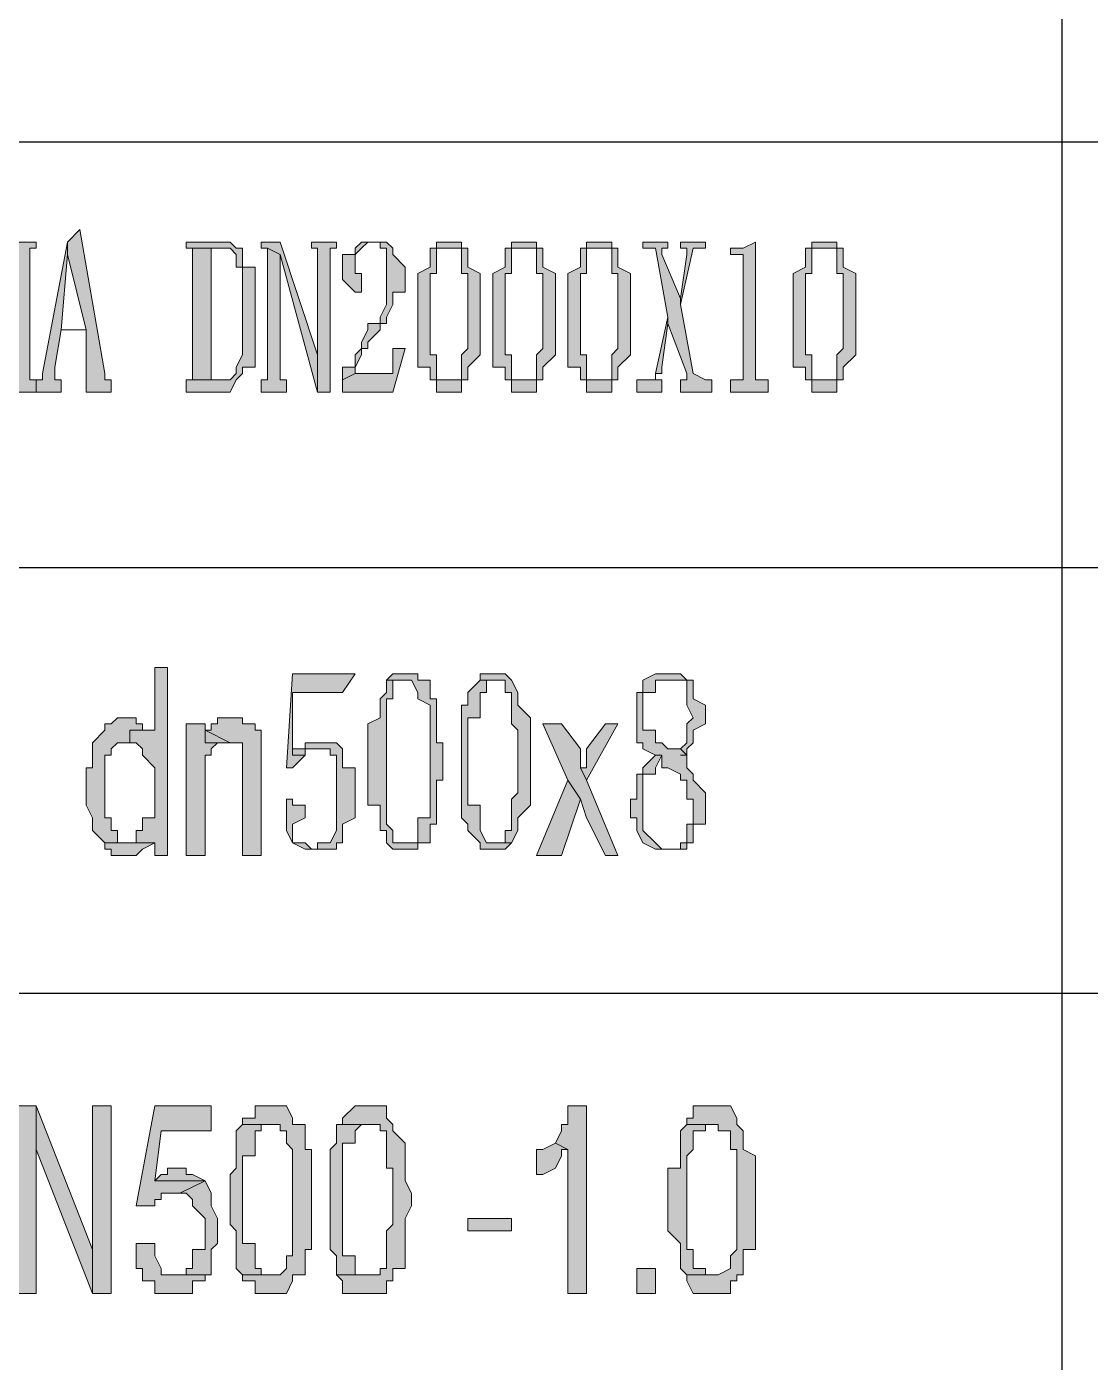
# Model space of a CAD drawing. Header units: millimetres. Extents: x 20 to 821, y 1 to 1134.
# Drawn here: x 647.19 to 677.79, y 152.24 to 190.66 of the extents above; entities that cross this region are included whole.
import ezdxf

# ---------------------------------------------------------------- set-up
doc = ezdxf.new("R2010")
doc.units = ezdxf.units.MM
doc.layers.add('1', color=7, linetype='Continuous')

msp = doc.modelspace()

# ---------------------------------------------------------------- hatches: boundary and pattern name
h = msp.add_hatch(color=0)
h.dxf.hatch_style = 2
h.paths.add_polyline_path([(648.72, 184.821732), (648.36, 184.461732), (648.36, 184.101732), (648.9, 181.941732), (648.18, 181.941732), (648.9, 181.941732), (648.9, 180.141732), (649.62, 180.141732), (649.62, 180.501732), (649.44, 180.501732), (649.44, 180.681732)])
h = msp.add_hatch(color=0)
h.dxf.hatch_style = 2
h.paths.add_polyline_path([(647.46, 184.461732), (646.74, 184.461732), (646.74, 184.281732), (646.92, 184.281732), (646.92, 182.661732), (645.84, 182.661732), (646.92, 182.301732), (646.92, 180.501732), (646.74, 180.501732), (646.74, 180.141732), (647.46, 180.141732), (647.46, 180.501732), (647.28, 180.501732), (647.28, 184.281732), (647.46, 184.281732)])
h = msp.add_hatch(color=0)
h.dxf.hatch_style = 2
h.paths.add_polyline_path([(648.36, 184.461732), (647.64, 180.681732), (647.64, 180.501732), (647.46, 180.501732), (647.46, 180.141732), (648.18, 180.141732), (648.18, 180.501732), (648, 180.501732), (648, 180.861732), (648.18, 181.941732), (648.9, 181.941732), (648.18, 181.941732), (648.36, 184.101732)])
h = msp.add_hatch(color=0)
h.dxf.hatch_style = 2
h.paths.add_polyline_path([(652.68, 184.461732), (651.78, 184.461732), (651.78, 184.281732), (653.04, 184.281732), (653.22, 184.101732), (653.22, 183.741732), (653.4, 183.741732), (653.4, 182.301732), (653.4, 182.121732), (653.4, 181.221732), (653.22, 180.861732), (653.22, 180.681732), (653.04, 180.501732), (651.78, 180.501732), (651.78, 180.141732), (653.04, 180.141732), (653.22, 180.501732), (653.4, 180.681732), (653.4, 180.861732), (653.76, 180.861732), (653.76, 183.741732), (653.4, 183.741732), (653.4, 184.281732), (653.22, 184.281732), (653.04, 184.461732)])
h = msp.add_hatch(color=0)
h.dxf.hatch_style = 2
h.paths.add_polyline_path([(654.48, 184.461732), (653.94, 184.461732), (653.94, 184.281732), (654.12, 184.281732), (654.48, 184.101732), (655.56, 180.141732), (655.56, 181.221732)])
h = msp.add_hatch(color=0)
h.dxf.hatch_style = 2
h.paths.add_polyline_path([(656.1, 184.461732), (655.38, 184.461732), (655.38, 184.281732), (655.56, 184.281732), (655.56, 181.221732), (655.56, 180.141732), (655.92, 180.141732), (655.92, 184.281732), (656.1, 184.281732)])
h = msp.add_hatch(color=0)
h.dxf.hatch_style = 2
h.paths.add_polyline_path([(656.82, 184.461732), (656.64, 184.281732), (656.64, 184.101732), (656.28, 184.101732), (656.28, 183.381732), (656.64, 183.021732), (656.82, 183.021732), (656.82, 183.381732), (656.82, 183.561732), (656.64, 183.561732), (656.64, 184.101732), (656.82, 184.281732), (657, 184.461732)])
h = msp.add_hatch(color=0)
h.dxf.hatch_style = 2
h.paths.add_polyline_path([(657, 184.461732), (656.82, 184.461732), (657, 184.461732), (657.36, 184.461732), (657.36, 184.281732), (657.54, 184.281732), (657.54, 184.101732), (657.54, 182.661732), (657.36, 182.301732), (657.36, 182.121732), (657, 182.121732), (657, 181.941732), (656.82, 181.581732), (656.82, 181.401732), (656.64, 181.221732), (656.64, 180.861732), (656.28, 180.861732), (656.28, 180.501732), (656.64, 180.681732), (656.64, 180.861732), (656.82, 181.221732), (656.82, 181.401732), (657, 181.401732), (657, 181.581732), (657.36, 181.941732), (657.36, 182.121732), (657.54, 182.121732), (657.54, 182.301732), (657.72, 182.661732), (657.72, 183.021732), (658.08, 183.021732), (658.08, 183.741732), (657.72, 184.101732), (657.72, 184.281732), (657.54, 184.461732)])
h = msp.add_hatch(color=0)
h.dxf.hatch_style = 2
h.paths.add_polyline_path([(659.16, 184.461732), (658.98, 184.461732), (658.98, 184.281732), (659.7, 184.281732), (659.7, 184.101732), (659.7, 183.561732), (659.88, 183.561732), (659.88, 182.301732), (659.88, 181.401732), (659.7, 181.221732), (659.7, 180.501732), (659.52, 180.501732), (659.16, 180.501732), (659.7, 180.501732), (659.88, 180.501732), (659.88, 180.681732), (659.88, 180.861732), (660.24, 181.221732), (660.24, 183.561732), (659.88, 183.741732), (659.88, 184.281732), (659.7, 184.281732), (659.7, 184.461732), (659.52, 184.461732)])
h = msp.add_hatch(color=0)
h.dxf.hatch_style = 2
h.paths.add_polyline_path([(661.32, 184.461732), (661.14, 184.461732), (661.14, 184.281732), (661.86, 184.281732), (661.86, 184.101732), (661.86, 183.561732), (662.04, 183.561732), (662.04, 182.301732), (662.04, 181.401732), (661.86, 181.221732), (661.86, 180.501732), (661.68, 180.501732), (661.32, 180.501732), (661.86, 180.501732), (662.04, 180.501732), (662.04, 180.681732), (662.04, 180.861732), (662.4, 181.221732), (662.4, 183.561732), (662.04, 183.741732), (662.04, 184.281732), (661.86, 184.281732), (661.86, 184.461732), (661.68, 184.461732)])
h = msp.add_hatch(color=0)
h.dxf.hatch_style = 2
h.paths.add_polyline_path([(663.48, 184.461732), (663.3, 184.461732), (663.3, 184.281732), (664.02, 184.281732), (664.02, 184.101732), (664.02, 183.561732), (664.2, 183.561732), (664.2, 182.301732), (664.2, 181.401732), (664.02, 181.221732), (664.02, 180.501732), (663.84, 180.501732), (663.48, 180.501732), (664.02, 180.501732), (664.2, 180.501732), (664.2, 180.681732), (664.2, 180.861732), (664.56, 181.221732), (664.56, 183.561732), (664.2, 183.741732), (664.2, 184.281732), (664.02, 184.281732), (664.02, 184.461732), (663.84, 184.461732)])
h = msp.add_hatch(color=0)
h.dxf.hatch_style = 2
h.paths.add_polyline_path([(665.64, 184.461732), (664.92, 184.461732), (664.92, 184.281732), (665.28, 184.281732), (665.64, 182.301732), (665.64, 182.121732), (666.18, 180.681732), (666.18, 180.501732), (666, 180.501732), (666, 180.141732), (666.9, 180.141732), (666.9, 180.501732), (666.72, 180.501732), (666.36, 180.681732), (666, 182.661732), (666, 182.841732), (665.46, 184.101732), (665.46, 184.281732), (665.64, 184.281732)])
h = msp.add_hatch(color=0)
h.dxf.hatch_style = 2
h.paths.add_polyline_path([(666.72, 184.461732), (666, 184.461732), (666, 184.281732), (666.18, 184.281732), (666.18, 184.101732), (666, 182.841732), (666, 182.661732), (666.36, 184.281732), (666.72, 184.281732)])
h = msp.add_hatch(color=0)
h.dxf.hatch_style = 2
h.paths.add_polyline_path([(668.16, 184.461732), (667.8, 184.281732), (667.44, 184.281732), (667.44, 184.101732), (667.8, 184.101732), (667.8, 183.741732), (667.8, 180.501732), (667.62, 180.501732), (667.44, 180.501732), (667.44, 180.141732), (668.52, 180.141732), (668.52, 180.501732), (668.34, 180.501732), (668.16, 180.501732), (668.16, 180.681732)])
h = msp.add_hatch(color=0)
h.dxf.hatch_style = 2
h.paths.add_polyline_path([(669.96, 184.461732), (669.78, 184.461732), (669.78, 184.281732), (670.5, 184.281732), (670.5, 184.101732), (670.5, 183.561732), (670.68, 183.561732), (670.68, 182.301732), (670.68, 181.401732), (670.5, 181.221732), (670.5, 180.501732), (670.32, 180.501732), (669.96, 180.501732), (670.5, 180.501732), (670.68, 180.501732), (670.68, 180.681732), (670.68, 180.861732), (671.04, 181.221732), (671.04, 183.561732), (670.68, 183.741732), (670.68, 184.281732), (670.5, 184.281732), (670.5, 184.461732), (670.32, 184.461732)])
h = msp.add_hatch(color=0)
h.dxf.hatch_style = 2
h.paths.add_polyline_path([(651.96, 184.281732), (651.96, 180.501732), (652.5, 180.501732), (652.5, 184.281732), (652.68, 184.281732)])
h = msp.add_hatch(color=0)
h.dxf.hatch_style = 2
h.paths.add_polyline_path([(654.12, 184.281732), (654.12, 180.501732), (653.94, 180.501732), (653.94, 180.141732), (654.66, 180.141732), (654.66, 180.501732), (654.48, 180.501732), (654.48, 184.101732)])
h = msp.add_hatch(color=0)
h.dxf.hatch_style = 2
h.paths.add_polyline_path([(658.98, 184.281732), (658.8, 184.281732), (658.8, 184.101732), (658.8, 183.741732), (658.44, 183.561732), (658.44, 181.221732), (658.44, 180.861732), (658.8, 180.861732), (658.8, 180.681732), (658.8, 180.501732), (658.98, 180.501732), (658.98, 180.141732), (659.16, 180.141732), (659.7, 180.141732), (659.7, 180.501732), (658.98, 180.501732), (658.98, 180.681732), (658.98, 181.221732), (658.8, 181.221732), (658.8, 183.561732), (658.98, 183.561732), (658.98, 184.281732), (659.16, 184.281732)])
h = msp.add_hatch(color=0)
h.dxf.hatch_style = 2
h.paths.add_polyline_path([(661.14, 184.281732), (660.96, 184.281732), (660.96, 184.101732), (660.96, 183.741732), (660.6, 183.561732), (660.6, 181.221732), (660.6, 180.861732), (660.96, 180.861732), (660.96, 180.681732), (660.96, 180.501732), (661.14, 180.501732), (661.14, 180.141732), (661.32, 180.141732), (661.86, 180.141732), (661.86, 180.501732), (661.14, 180.501732), (661.14, 180.681732), (661.14, 181.221732), (660.96, 181.221732), (660.96, 183.561732), (661.14, 183.561732), (661.14, 184.281732), (661.32, 184.281732)])
h = msp.add_hatch(color=0)
h.dxf.hatch_style = 2
h.paths.add_polyline_path([(663.3, 184.281732), (663.12, 184.281732), (663.12, 184.101732), (663.12, 183.741732), (662.76, 183.561732), (662.76, 181.221732), (662.76, 180.861732), (663.12, 180.861732), (663.12, 180.681732), (663.12, 180.501732), (663.3, 180.501732), (663.3, 180.141732), (663.48, 180.141732), (664.02, 180.141732), (664.02, 180.501732), (663.3, 180.501732), (663.3, 180.681732), (663.3, 181.221732), (663.12, 181.221732), (663.12, 183.561732), (663.3, 183.561732), (663.3, 184.281732), (663.48, 184.281732)])
h = msp.add_hatch(color=0)
h.dxf.hatch_style = 2
h.paths.add_polyline_path([(669.78, 184.281732), (669.6, 184.281732), (669.6, 184.101732), (669.6, 183.741732), (669.24, 183.561732), (669.24, 181.221732), (669.24, 180.861732), (669.6, 180.861732), (669.6, 180.681732), (669.6, 180.501732), (669.78, 180.501732), (669.78, 180.141732), (669.96, 180.141732), (670.5, 180.141732), (670.5, 180.501732), (669.78, 180.501732), (669.78, 180.681732), (669.78, 181.221732), (669.6, 181.221732), (669.6, 183.561732), (669.78, 183.561732), (669.78, 184.281732), (669.96, 184.281732)])
h = msp.add_hatch(color=0)
h.dxf.hatch_style = 2
h.paths.add_polyline_path([(665.64, 182.301732), (665.28, 180.681732), (665.28, 180.501732), (664.92, 180.501732), (664.74, 180.501732), (664.74, 180.141732), (665.46, 180.141732), (665.46, 180.501732), (665.28, 180.501732), (665.28, 180.681732), (665.46, 180.681732), (665.46, 180.861732), (665.64, 182.121732)])
h = msp.add_hatch(color=0)
h.dxf.hatch_style = 2
h.paths.add_polyline_path([(658.08, 181.401732), (657.72, 181.401732), (657.72, 181.221732), (657.72, 180.681732), (657.54, 180.681732), (656.64, 180.681732), (656.28, 180.501732), (656.28, 180.141732), (657.72, 180.141732)])
h = msp.add_hatch(color=0)
h.dxf.hatch_style = 2
h.paths.add_polyline_path([(651.24, 172.221732), (650.88, 172.221732), (650.88, 170.421732), (650.16, 170.421732), (650.16, 170.061732), (650.34, 170.061732), (650.52, 169.881732), (650.52, 169.701732), (650.88, 169.341732), (650.88, 167.901732), (650.52, 167.901732), (650.52, 167.721732), (650.52, 167.541732), (650.34, 167.541732), (650.34, 167.181732), (650.88, 167.181732), (650.88, 166.821732), (651.24, 166.821732)])
h = msp.add_hatch(color=0)
h.dxf.hatch_style = 2
h.paths.add_polyline_path([(656.64, 172.041732), (654.84, 172.041732), (654.66, 169.341732), (654.84, 169.341732), (655.2, 169.701732), (654.84, 169.701732), (654.84, 171.501732), (656.28, 171.501732)])
h = msp.add_hatch(color=0)
h.dxf.hatch_style = 2
h.paths.add_polyline_path([(657.54, 171.861732), (657.54, 171.501732), (657.36, 171.321732), (657.36, 170.781732), (657, 170.601732), (657, 168.261732), (657.36, 168.261732), (657.36, 167.901732), (657.36, 167.541732), (657.54, 167.541732), (657.54, 167.181732), (657.72, 167.001732), (658.44, 167.001732), (658.44, 167.181732), (657.72, 167.181732), (657.72, 167.541732), (657.54, 167.721732), (657.54, 171.321732), (657.72, 171.321732), (657.72, 171.861732), (658.08, 171.861732)])
h = msp.add_hatch(color=0)
h.dxf.hatch_style = 2
h.paths.add_polyline_path([(658.08, 172.041732), (657.72, 172.041732), (657.54, 171.861732), (658.26, 171.861732), (658.44, 171.501732), (658.44, 171.321732), (658.8, 171.141732), (658.8, 169.341732), (658.8, 167.901732), (658.44, 167.901732), (658.44, 167.181732), (658.26, 167.181732), (658.08, 167.181732), (658.44, 167.181732), (658.8, 167.181732), (658.8, 167.541732), (658.8, 167.721732), (658.98, 167.721732), (658.98, 168.981732), (659.16, 168.981732), (659.16, 170.061732), (658.98, 170.061732), (658.98, 171.321732), (658.8, 171.321732), (658.8, 171.861732), (658.44, 171.861732), (658.44, 172.041732), (658.26, 172.041732)])
h = msp.add_hatch(color=0)
h.dxf.hatch_style = 2
h.paths.add_polyline_path([(660.24, 171.861732), (659.88, 171.501732), (659.88, 171.141732), (659.7, 171.141732), (659.7, 167.901732), (659.88, 167.721732), (659.88, 167.541732), (660.24, 167.181732), (660.24, 167.001732), (660.42, 167.001732), (660.96, 167.001732), (661.14, 167.181732), (660.42, 167.181732), (660.24, 167.541732), (660.24, 168.261732), (659.88, 168.261732), (659.88, 170.781732), (660.24, 170.781732), (660.24, 171.501732), (660.42, 171.501732), (660.42, 171.861732), (660.6, 171.861732)])
h = msp.add_hatch(color=0)
h.dxf.hatch_style = 2
h.paths.add_polyline_path([(660.6, 172.041732), (660.24, 172.041732), (660.24, 171.861732), (660.96, 171.861732), (660.96, 171.501732), (661.14, 171.501732), (661.14, 171.321732), (661.14, 170.601732), (661.32, 170.421732), (661.32, 169.341732), (661.32, 168.621732), (661.14, 168.441732), (661.14, 167.541732), (660.96, 167.541732), (660.96, 167.181732), (660.6, 167.181732), (661.14, 167.181732), (661.32, 167.541732), (661.32, 167.901732), (661.68, 168.261732), (661.68, 170.781732), (661.32, 171.141732), (661.32, 171.501732), (661.14, 171.861732), (660.96, 172.041732)])
h = msp.add_hatch(color=0)
h.dxf.hatch_style = 2
h.paths.add_polyline_path([(665.64, 172.041732), (665.28, 172.041732), (664.92, 171.861732), (664.92, 171.501732), (664.74, 171.501732), (664.74, 170.061732), (664.92, 170.061732), (664.92, 169.881732), (665.28, 169.701732), (665.46, 169.701732), (665.46, 169.341732), (665.64, 169.341732), (666, 169.161732), (666, 168.981732), (666.18, 168.981732), (666.18, 168.441732), (666.36, 168.441732), (666.36, 167.721732), (666.18, 167.721732), (666.18, 167.181732), (666, 167.181732), (666, 167.001732), (665.64, 167.001732), (665.28, 167.001732), (665.46, 167.001732), (666.18, 167.001732), (666.18, 167.181732), (666.36, 167.181732), (666.36, 167.541732), (666.36, 167.721732), (666.72, 167.721732), (666.72, 168.621732), (666.36, 168.981732), (666.36, 169.161732), (666.18, 169.341732), (666.18, 169.701732), (666, 169.701732), (666.18, 169.701732), (666, 169.881732), (665.64, 169.881732), (665.46, 170.061732), (665.28, 170.061732), (665.28, 170.421732), (664.92, 170.421732), (664.92, 170.601732), (664.92, 171.501732), (665.28, 171.501732), (665.28, 171.861732), (665.46, 171.861732), (666.18, 171.861732), (666, 172.041732)])
h = msp.add_hatch(color=0)
h.dxf.hatch_style = 2
h.paths.add_polyline_path([(666.18, 171.861732), (665.64, 171.861732), (666, 171.861732), (666.18, 171.861732), (666.18, 171.501732), (666.18, 171.141732), (666.36, 170.781732), (666.18, 170.601732), (666.18, 170.061732), (666, 169.881732), (666.18, 169.701732), (666.18, 169.881732), (666.36, 170.061732), (666.36, 170.421732), (666.72, 170.601732), (666.72, 171.141732), (666.36, 171.321732), (666.36, 171.861732)])
h = msp.add_hatch(color=0)
h.dxf.hatch_style = 2
h.paths.add_polyline_path([(650.16, 170.781732), (649.8, 170.781732), (649.62, 170.601732), (649.44, 170.601732), (649.44, 170.421732), (649.08, 170.061732), (649.08, 169.341732), (648.9, 169.341732), (648.9, 168.261732), (649.08, 167.901732), (649.08, 167.541732), (649.44, 167.181732), (650.16, 167.181732), (649.8, 167.181732), (649.8, 167.541732), (649.62, 167.541732), (649.62, 167.901732), (649.44, 167.901732), (649.44, 169.701732), (649.62, 169.701732), (649.62, 169.881732), (649.8, 170.061732), (650.16, 170.061732), (650.16, 170.421732), (650.88, 170.421732), (650.52, 170.421732), (650.52, 170.601732), (650.34, 170.601732), (650.34, 170.781732)])
h = msp.add_hatch(color=0)
h.dxf.hatch_style = 2
h.paths.add_polyline_path([(652.32, 170.601732), (651.78, 170.601732), (651.78, 166.821732), (652.32, 166.821732), (652.32, 168.981732), (652.32, 169.701732), (652.5, 169.701732), (652.5, 169.881732), (652.68, 170.061732), (652.32, 170.061732)])
h = msp.add_hatch(color=0)
h.dxf.hatch_style = 2
h.paths.add_polyline_path([(653.22, 170.781732), (652.68, 170.781732), (652.68, 170.601732), (652.5, 170.601732), (652.5, 170.421732), (652.32, 170.421732), (653.04, 170.061732), (653.4, 170.061732), (653.4, 169.881732), (653.4, 166.821732), (653.94, 166.821732), (653.94, 169.161732), (653.94, 169.341732), (653.94, 170.421732), (653.76, 170.421732), (653.76, 170.601732), (653.4, 170.601732), (653.4, 170.781732)])
h = msp.add_hatch(color=0)
h.dxf.hatch_style = 2
h.paths.add_polyline_path([(662.58, 170.601732), (662.04, 170.601732), (662.76, 168.981732), (663.12, 168.441732), (663.3, 167.901732), (663.84, 166.821732), (664.2, 166.821732), (663.3, 168.981732), (663.12, 169.341732), (663.12, 169.881732)])
h = msp.add_hatch(color=0)
h.dxf.hatch_style = 2
h.paths.add_polyline_path([(664.2, 170.601732), (663.84, 170.601732), (663.3, 169.881732), (663.3, 169.341732), (663.12, 169.341732), (663.3, 168.981732)])
h = msp.add_hatch(color=0)
h.dxf.hatch_style = 2
h.paths.add_polyline_path([(652.32, 170.421732), (652.32, 170.061732), (652.68, 170.061732), (653.04, 170.061732)])
h = msp.add_hatch(color=0)
h.dxf.hatch_style = 2
h.paths.add_polyline_path([(655.2, 169.881732), (654.84, 169.881732), (654.84, 169.701732), (655.2, 169.701732), (655.2, 169.881732), (655.56, 169.881732)])
h = msp.add_hatch(color=0)
h.dxf.hatch_style = 2
h.paths.add_polyline_path([(655.56, 170.061732), (655.2, 170.061732), (655.2, 169.881732), (655.92, 169.881732), (655.92, 169.701732), (656.1, 169.701732), (656.1, 169.341732), (656.1, 167.721732), (656.1, 167.541732), (655.92, 167.181732), (655.56, 167.181732), (655.56, 167.001732), (655.2, 167.001732), (655.38, 167.001732), (656.1, 167.001732), (656.1, 167.181732), (656.28, 167.181732), (656.28, 167.541732), (656.28, 167.721732), (656.64, 167.901732), (656.64, 169.341732), (656.28, 169.341732), (656.28, 169.881732), (656.1, 170.061732)])
h = msp.add_hatch(color=0)
h.dxf.hatch_style = 2
h.paths.add_polyline_path([(665.28, 169.701732), (664.92, 169.341732), (664.92, 169.161732), (664.74, 169.161732), (664.74, 168.441732), (664.56, 168.441732), (664.56, 167.901732), (664.74, 167.901732), (664.74, 167.541732), (664.92, 167.181732), (665.28, 167.001732), (665.64, 167.001732), (665.46, 167.001732), (665.28, 167.181732), (664.92, 167.541732), (664.92, 169.161732), (665.28, 169.161732), (665.28, 169.341732), (665.46, 169.701732)])
h = msp.add_hatch(color=0)
h.dxf.hatch_style = 2
h.paths.add_polyline_path([(662.76, 168.981732), (661.86, 166.821732), (662.58, 166.821732), (663.12, 168.441732)])
h = msp.add_hatch(color=0)
h.dxf.hatch_style = 2
h.paths.add_polyline_path([(654.84, 168.441732), (654.66, 168.441732), (654.66, 168.261732), (654.66, 167.541732), (654.84, 167.181732), (655.2, 167.001732), (655.56, 167.001732), (655.38, 167.001732), (655.2, 167.181732), (654.84, 167.181732), (654.84, 167.541732), (654.84, 167.721732), (655.2, 167.901732), (655.2, 168.261732), (654.84, 168.261732)])
h = msp.add_hatch(color=0)
h.dxf.hatch_style = 2
h.paths.add_polyline_path([(650.34, 167.181732), (649.44, 167.181732), (649.44, 167.001732), (649.62, 167.001732), (649.62, 166.821732), (650.34, 166.821732), (650.52, 167.001732), (650.88, 167.181732)])
h = msp.add_hatch(color=0)
h.dxf.hatch_style = 2
h.paths.add_polyline_path([(647.46, 159.621732), (646.92, 159.621732), (646.92, 154.221732), (647.46, 154.221732), (647.46, 158.361732)])
h = msp.add_hatch(color=0)
h.dxf.hatch_style = 2
h.paths.add_polyline_path([(647.46, 159.621732), (647.46, 158.361732), (649.08, 154.221732), (649.08, 155.481732)])
h = msp.add_hatch(color=0)
h.dxf.hatch_style = 2
h.paths.add_polyline_path([(649.62, 159.621732), (649.08, 159.621732), (649.08, 155.481732), (649.08, 154.221732), (649.62, 154.221732)])
h = msp.add_hatch(color=0)
h.dxf.hatch_style = 2
h.paths.add_polyline_path([(652.5, 159.621732), (650.88, 159.621732), (650.34, 156.741732), (650.88, 156.741732), (650.88, 156.921732), (651.06, 156.921732), (651.06, 157.101732), (651.6, 157.101732), (652.32, 157.461732), (650.88, 157.461732), (651.06, 158.901732), (652.5, 158.901732)])
h = msp.add_hatch(color=0)
h.dxf.hatch_style = 2
h.paths.add_polyline_path([(654.12, 159.621732), (653.76, 159.621732), (653.76, 159.261732), (653.4, 159.261732), (653.4, 159.081732), (654.48, 159.081732), (654.48, 158.901732), (654.66, 158.901732), (654.66, 158.541732), (654.84, 158.361732), (654.84, 157.821732), (654.84, 157.641732), (654.84, 155.301732), (654.66, 155.301732), (654.66, 154.941732), (654.48, 154.761732), (653.4, 154.761732), (653.4, 154.581732), (653.76, 154.581732), (653.76, 154.221732), (654.66, 154.221732), (654.84, 154.581732), (654.84, 154.761732), (655.2, 154.761732), (655.2, 155.481732), (655.38, 155.481732), (655.38, 158.361732), (655.2, 158.361732), (655.2, 159.081732), (654.84, 159.081732), (654.84, 159.261732), (654.66, 159.621732)])
h = msp.add_hatch(color=0)
h.dxf.hatch_style = 2
h.paths.add_polyline_path([(657, 159.621732), (656.64, 159.621732), (656.28, 159.261732), (656.28, 159.081732), (656.1, 159.081732), (657.36, 159.081732), (657.36, 158.901732), (657.54, 158.901732), (657.54, 158.541732), (657.54, 157.821732), (657.72, 157.821732), (657.72, 157.641732), (657.72, 156.201732), (657.54, 156.021732), (657.54, 154.941732), (657.36, 154.941732), (657.36, 154.761732), (657, 154.761732), (656.1, 154.761732), (656.28, 154.581732), (656.28, 154.221732), (656.64, 154.221732), (657.54, 154.221732), (657.54, 154.581732), (657.72, 154.581732), (657.72, 154.761732), (657.72, 154.941732), (658.08, 154.941732), (658.08, 156.381732), (658.26, 156.741732), (658.26, 157.101732), (658.08, 157.461732), (658.08, 158.541732), (657.72, 158.901732), (657.72, 159.081732), (657.54, 159.261732), (657.54, 159.621732), (657.36, 159.621732)])
h = msp.add_hatch(color=0)
h.dxf.hatch_style = 2
h.paths.add_polyline_path([(663.3, 159.621732), (662.76, 159.621732), (662.76, 159.261732), (662.76, 159.081732), (662.58, 159.081732), (662.58, 158.901732), (662.4, 158.541732), (662.76, 158.361732), (662.76, 154.221732), (663.3, 154.221732)])
h = msp.add_hatch(color=0)
h.dxf.hatch_style = 2
h.paths.add_polyline_path([(666.9, 159.621732), (666.36, 159.621732), (666.36, 159.261732), (666.18, 159.261732), (666.18, 159.081732), (667.08, 159.081732), (667.08, 158.901732), (667.44, 158.901732), (667.44, 158.541732), (667.44, 158.361732), (667.62, 158.361732), (667.62, 157.821732), (667.62, 157.641732), (667.62, 155.481732), (667.44, 155.301732), (667.44, 154.941732), (667.08, 154.761732), (666.18, 154.761732), (666.18, 154.581732), (666.36, 154.221732), (667.44, 154.221732), (667.44, 154.581732), (667.62, 154.581732), (667.62, 154.761732), (667.8, 154.761732), (667.8, 154.941732), (667.8, 155.481732), (668.16, 155.481732), (668.16, 158.181732), (667.8, 158.361732), (667.8, 158.901732), (667.62, 159.081732), (667.62, 159.261732), (667.44, 159.621732)])
h = msp.add_hatch(color=0)
h.dxf.hatch_style = 2
h.paths.add_polyline_path([(653.4, 159.081732), (653.22, 158.901732), (653.22, 157.821732), (653.04, 157.641732), (653.04, 156.201732), (653.22, 156.021732), (653.22, 155.301732), (653.22, 154.941732), (653.4, 154.761732), (654.12, 154.761732), (653.94, 154.761732), (653.94, 154.941732), (653.76, 154.941732), (653.76, 155.661732), (653.4, 155.661732), (653.4, 158.181732), (653.76, 158.181732), (653.76, 158.901732), (653.94, 158.901732), (653.94, 159.081732), (654.12, 159.081732)])
h = msp.add_hatch(color=0)
h.dxf.hatch_style = 2
h.paths.add_polyline_path([(656.1, 159.081732), (656.1, 158.541732), (655.92, 158.361732), (655.92, 155.481732), (656.1, 155.301732), (656.1, 154.761732), (657, 154.761732), (656.64, 154.761732), (656.64, 154.941732), (656.64, 155.301732), (656.28, 155.301732), (656.28, 158.541732), (656.64, 158.541732), (656.64, 158.901732), (656.82, 159.081732), (657, 159.081732)])
h = msp.add_hatch(color=0)
h.dxf.hatch_style = 2
h.paths.add_polyline_path([(666.18, 159.081732), (666, 158.901732), (666, 157.821732), (665.64, 157.821732), (665.64, 156.021732), (666, 155.661732), (666, 155.301732), (666, 154.941732), (666.18, 154.761732), (666.9, 154.761732), (666.72, 154.761732), (666.72, 154.941732), (666.36, 154.941732), (666.36, 155.481732), (666.18, 155.481732), (666.18, 158.181732), (666.36, 158.361732), (666.36, 158.901732), (666.72, 158.901732), (666.72, 159.081732), (666.9, 159.081732)])
h = msp.add_hatch(color=0)
h.dxf.hatch_style = 2
h.paths.add_polyline_path([(662.4, 158.541732), (662.04, 158.361732), (661.86, 158.361732), (661.86, 157.641732), (662.04, 157.641732), (662.4, 157.821732), (662.58, 158.181732), (662.58, 158.361732), (662.76, 158.361732)])
h = msp.add_hatch(color=0)
h.dxf.hatch_style = 2
h.paths.add_polyline_path([(651.6, 157.821732), (651.24, 157.821732), (651.24, 157.641732), (651.06, 157.641732), (650.88, 157.461732), (652.32, 157.461732), (651.96, 157.641732), (651.78, 157.641732), (651.78, 157.821732)])
h = msp.add_hatch(color=0)
h.dxf.hatch_style = 2
h.paths.add_polyline_path([(652.32, 157.461732), (651.6, 157.101732), (651.78, 157.101732), (651.96, 156.921732), (651.96, 156.741732), (652.32, 156.381732), (652.32, 155.481732), (651.96, 155.481732), (651.96, 154.941732), (651.78, 154.941732), (651.78, 154.761732), (651.6, 154.761732), (652.5, 154.761732), (652.5, 154.941732), (652.5, 155.481732), (652.68, 155.661732), (652.68, 156.381732), (652.5, 156.741732), (652.5, 157.101732)])
h = msp.add_hatch(color=0)
h.dxf.hatch_style = 2
h.paths.add_polyline_path([(659.88, 156.021732), (659.88, 156.381732), (661.14, 156.381732), (661.14, 156.021732)])
h = msp.add_hatch(color=0)
h.dxf.hatch_style = 2
h.paths.add_polyline_path([(650.88, 155.661732), (650.34, 155.661732), (650.34, 155.481732), (650.34, 154.941732), (650.52, 154.941732), (650.52, 154.581732), (650.88, 154.581732), (650.88, 154.221732), (651.06, 154.221732), (651.96, 154.221732), (651.96, 154.581732), (652.32, 154.581732), (652.32, 154.761732), (651.6, 154.761732), (651.06, 154.761732), (651.06, 154.941732), (650.88, 155.301732)])
h = msp.add_hatch(color=0)
h.dxf.hatch_style = 2
h.paths.add_polyline_path([(664.74, 154.221732), (664.74, 154.941732), (665.28, 154.941732), (665.28, 154.221732)])

# ---------------------------------------------------------------- linework, layer by layer
at = {"layer": '1', "color": 0, "lineweight": 25}
for points in [[(676.98, 77.541732), (676.98, 419.721732)], [(557.64, 187.341732), (821.16, 187.341732)], [(557.64, 175.101732), (821.16, 175.101732)], [(557.64, 162.861732), (821.16, 162.861732)]]:
    msp.add_lwpolyline(points, dxfattribs=at)
at = {"layer": '1', "color": 0, "lineweight": 5}
for points in [[(648.72, 184.821732), (648.36, 184.461732), (648.36, 184.101732), (648.9, 181.941732), (648.18, 181.941732), (648.9, 181.941732), (648.9, 180.141732), (649.62, 180.141732), (649.62, 180.501732), (649.44, 180.501732), (649.44, 180.681732), (648.72, 184.821732)], [(647.46, 184.461732), (646.74, 184.461732), (646.74, 184.281732), (646.92, 184.281732), (646.92, 182.661732), (645.84, 182.661732), (646.92, 182.301732), (646.92, 180.501732), (646.74, 180.501732), (646.74, 180.141732), (647.46, 180.141732), (647.46, 180.501732), (647.28, 180.501732), (647.28, 184.281732), (647.28, 184.281732), (647.46, 184.281732), (647.46, 184.461732)], [(648.36, 184.461732), (647.64, 180.681732), (647.64, 180.501732), (647.46, 180.501732), (647.46, 180.141732), (648.18, 180.141732), (648.18, 180.501732), (648, 180.501732), (648, 180.861732), (648.18, 181.941732), (648.9, 181.941732), (648.18, 181.941732), (648.36, 184.101732), (648.36, 184.461732)], [(652.68, 184.461732), (651.78, 184.461732), (651.78, 184.281732), (653.04, 184.281732), (653.22, 184.101732), (653.22, 183.741732), (653.4, 183.741732), (653.4, 182.301732), (653.4, 182.121732), (653.4, 181.221732), (653.22, 180.861732), (653.22, 180.681732), (653.04, 180.501732), (651.78, 180.501732), (651.78, 180.141732), (653.04, 180.141732), (653.22, 180.501732), (653.4, 180.681732), (653.4, 180.861732), (653.76, 180.861732), (653.76, 183.741732), (653.4, 183.741732), (653.4, 184.281732), (653.22, 184.281732), (653.04, 184.461732), (652.68, 184.461732)], [(654.48, 184.461732), (653.94, 184.461732), (653.94, 184.281732), (654.12, 184.281732), (654.48, 184.101732), (655.56, 180.141732), (655.56, 181.221732), (654.48, 184.461732)], [(656.1, 184.461732), (655.38, 184.461732), (655.38, 184.281732), (655.56, 184.281732), (655.56, 181.221732), (655.56, 180.141732), (655.92, 180.141732), (655.92, 184.281732), (656.1, 184.281732), (656.1, 184.461732)], [(656.82, 184.461732), (656.64, 184.281732), (656.64, 184.101732), (656.28, 184.101732), (656.28, 183.381732), (656.64, 183.021732), (656.82, 183.021732), (656.82, 183.381732), (656.82, 183.561732), (656.64, 183.561732), (656.64, 184.101732), (656.82, 184.281732), (657, 184.461732), (656.82, 184.461732)], [(657, 184.461732), (656.82, 184.461732), (657, 184.461732), (657.36, 184.461732), (657.36, 184.281732), (657.54, 184.281732), (657.54, 184.101732), (657.54, 182.661732), (657.36, 182.301732), (657.36, 182.301732), (657.36, 182.121732), (657, 182.121732), (657, 181.941732), (656.82, 181.581732), (656.82, 181.401732), (656.64, 181.221732), (656.64, 180.861732), (656.28, 180.861732), (656.28, 180.501732), (656.64, 180.681732), (656.64, 180.861732), (656.82, 181.221732), (656.82, 181.401732), (657, 181.401732), (657, 181.581732), (657.36, 181.941732), (657.36, 182.121732), (657.54, 182.121732), (657.54, 182.301732), (657.72, 182.661732), (657.72, 183.021732), (658.08, 183.021732), (658.08, 183.741732), (657.72, 184.101732), (657.72, 184.281732), (657.54, 184.461732), (657, 184.461732)], [(659.16, 184.461732), (658.98, 184.461732), (658.98, 184.281732), (659.7, 184.281732), (659.7, 184.101732), (659.7, 183.561732), (659.88, 183.561732), (659.88, 182.301732), (659.88, 182.301732), (659.88, 181.401732), (659.7, 181.221732), (659.7, 180.501732), (659.52, 180.501732), (659.16, 180.501732), (659.7, 180.501732), (659.88, 180.501732), (659.88, 180.681732), (659.88, 180.861732), (660.24, 181.221732), (660.24, 183.561732), (659.88, 183.741732), (659.88, 184.281732), (659.7, 184.281732), (659.7, 184.461732), (659.52, 184.461732), (659.16, 184.461732)], [(661.32, 184.461732), (661.14, 184.461732), (661.14, 184.281732), (661.86, 184.281732), (661.86, 184.101732), (661.86, 183.561732), (662.04, 183.561732), (662.04, 182.301732), (662.04, 182.301732), (662.04, 181.401732), (661.86, 181.221732), (661.86, 180.501732), (661.68, 180.501732), (661.32, 180.501732), (661.86, 180.501732), (662.04, 180.501732), (662.04, 180.681732), (662.04, 180.861732), (662.4, 181.221732), (662.4, 183.561732), (662.04, 183.741732), (662.04, 184.281732), (661.86, 184.281732), (661.86, 184.461732), (661.68, 184.461732), (661.32, 184.461732)], [(663.48, 184.461732), (663.3, 184.461732), (663.3, 184.281732), (664.02, 184.281732), (664.02, 184.101732), (664.02, 183.561732), (664.2, 183.561732), (664.2, 182.301732), (664.2, 182.301732), (664.2, 181.401732), (664.02, 181.221732), (664.02, 180.501732), (663.84, 180.501732), (663.48, 180.501732), (664.02, 180.501732), (664.2, 180.501732), (664.2, 180.681732), (664.2, 180.861732), (664.56, 181.221732), (664.56, 183.561732), (664.2, 183.741732), (664.2, 184.281732), (664.02, 184.281732), (664.02, 184.461732), (663.84, 184.461732), (663.48, 184.461732)], [(665.64, 184.461732), (664.92, 184.461732), (664.92, 184.281732), (665.28, 184.281732), (665.64, 182.301732), (665.64, 182.121732), (666.18, 180.681732), (666.18, 180.501732), (666, 180.501732), (666, 180.141732), (666.9, 180.141732), (666.9, 180.501732), (666.72, 180.501732), (666.36, 180.681732), (666, 182.661732), (666, 182.841732), (665.46, 184.101732), (665.46, 184.281732), (665.64, 184.281732), (665.64, 184.461732)], [(666.72, 184.461732), (666, 184.461732), (666, 184.281732), (666.18, 184.281732), (666.18, 184.101732), (666, 182.841732), (666, 182.661732), (666.36, 184.281732), (666.72, 184.281732), (666.72, 184.461732)], [(668.16, 184.461732), (667.8, 184.281732), (667.44, 184.281732), (667.44, 184.101732), (667.8, 184.101732), (667.8, 183.741732), (667.8, 180.501732), (667.62, 180.501732), (667.44, 180.501732), (667.44, 180.141732), (668.52, 180.141732), (668.52, 180.501732), (668.34, 180.501732), (668.16, 180.501732), (668.16, 180.681732), (668.16, 184.461732)], [(669.96, 184.461732), (669.78, 184.461732), (669.78, 184.281732), (670.5, 184.281732), (670.5, 184.101732), (670.5, 183.561732), (670.68, 183.561732), (670.68, 182.301732), (670.68, 182.301732), (670.68, 181.401732), (670.5, 181.221732), (670.5, 180.501732), (670.32, 180.501732), (669.96, 180.501732), (670.5, 180.501732), (670.68, 180.501732), (670.68, 180.681732), (670.68, 180.861732), (671.04, 181.221732), (671.04, 183.561732), (670.68, 183.741732), (670.68, 184.281732), (670.5, 184.281732), (670.5, 184.461732), (670.32, 184.461732), (669.96, 184.461732)], [(651.96, 184.281732), (651.96, 180.501732), (652.5, 180.501732), (652.5, 184.281732), (652.68, 184.281732), (651.96, 184.281732)], [(654.12, 184.281732), (654.12, 180.501732), (653.94, 180.501732), (653.94, 180.141732), (654.66, 180.141732), (654.66, 180.501732), (654.48, 180.501732), (654.48, 184.101732), (654.12, 184.281732)], [(658.98, 184.281732), (658.8, 184.281732), (658.8, 184.101732), (658.8, 183.741732), (658.44, 183.561732), (658.44, 181.221732), (658.44, 180.861732), (658.8, 180.861732), (658.8, 180.681732), (658.8, 180.501732), (658.98, 180.501732), (658.98, 180.141732), (659.16, 180.141732), (659.7, 180.141732), (659.7, 180.501732), (658.98, 180.501732), (658.98, 180.681732), (658.98, 181.221732), (658.8, 181.221732), (658.8, 183.561732), (658.98, 183.561732), (658.98, 184.281732), (659.16, 184.281732), (658.98, 184.281732)], [(661.14, 184.281732), (660.96, 184.281732), (660.96, 184.101732), (660.96, 183.741732), (660.6, 183.561732), (660.6, 181.221732), (660.6, 180.861732), (660.96, 180.861732), (660.96, 180.681732), (660.96, 180.501732), (661.14, 180.501732), (661.14, 180.141732), (661.32, 180.141732), (661.86, 180.141732), (661.86, 180.501732), (661.14, 180.501732), (661.14, 180.681732), (661.14, 181.221732), (660.96, 181.221732), (660.96, 183.561732), (661.14, 183.561732), (661.14, 184.281732), (661.32, 184.281732), (661.14, 184.281732)], [(663.3, 184.281732), (663.12, 184.281732), (663.12, 184.101732), (663.12, 183.741732), (662.76, 183.561732), (662.76, 181.221732), (662.76, 180.861732), (663.12, 180.861732), (663.12, 180.681732), (663.12, 180.501732), (663.3, 180.501732), (663.3, 180.141732), (663.48, 180.141732), (664.02, 180.141732), (664.02, 180.501732), (663.3, 180.501732), (663.3, 180.681732), (663.3, 181.221732), (663.12, 181.221732), (663.12, 183.561732), (663.3, 183.561732), (663.3, 184.281732), (663.48, 184.281732), (663.3, 184.281732)], [(669.78, 184.281732), (669.6, 184.281732), (669.6, 184.101732), (669.6, 183.741732), (669.24, 183.561732), (669.24, 181.221732), (669.24, 180.861732), (669.6, 180.861732), (669.6, 180.681732), (669.6, 180.501732), (669.78, 180.501732), (669.78, 180.141732), (669.96, 180.141732), (670.5, 180.141732), (670.5, 180.501732), (669.78, 180.501732), (669.78, 180.681732), (669.78, 181.221732), (669.6, 181.221732), (669.6, 183.561732), (669.78, 183.561732), (669.78, 184.281732), (669.96, 184.281732), (669.78, 184.281732)], [(665.64, 182.301732), (665.28, 180.681732), (665.28, 180.501732), (664.92, 180.501732), (664.74, 180.501732), (664.74, 180.141732), (665.46, 180.141732), (665.46, 180.501732), (665.28, 180.501732), (665.28, 180.681732), (665.46, 180.681732), (665.46, 180.861732), (665.64, 182.121732), (665.64, 182.301732)], [(658.08, 181.401732), (657.72, 181.401732), (657.72, 181.221732), (657.72, 180.681732), (657.54, 180.681732), (656.64, 180.681732), (656.28, 180.501732), (656.28, 180.141732), (657.72, 180.141732), (658.08, 181.401732)], [(651.24, 172.221732), (650.88, 172.221732), (650.88, 170.421732), (650.16, 170.421732), (650.16, 170.061732), (650.34, 170.061732), (650.52, 169.881732), (650.52, 169.701732), (650.88, 169.341732), (650.88, 167.901732), (650.52, 167.901732), (650.52, 167.721732), (650.52, 167.541732), (650.34, 167.541732), (650.34, 167.181732), (650.88, 167.181732), (650.88, 166.821732), (651.24, 166.821732), (651.24, 172.221732)], [(656.64, 172.041732), (654.84, 172.041732), (654.66, 169.341732), (654.84, 169.341732), (655.2, 169.701732), (654.84, 169.701732), (654.84, 171.501732), (656.28, 171.501732), (656.64, 172.041732)], [(657.54, 171.861732), (657.54, 171.501732), (657.36, 171.321732), (657.36, 170.781732), (657, 170.601732), (657, 168.261732), (657.36, 168.261732), (657.36, 167.901732), (657.36, 167.901732), (657.36, 167.541732), (657.54, 167.541732), (657.54, 167.181732), (657.72, 167.001732), (658.44, 167.001732), (658.44, 167.181732), (657.72, 167.181732), (657.72, 167.541732), (657.54, 167.721732), (657.54, 171.321732), (657.72, 171.321732), (657.72, 171.861732), (658.08, 171.861732), (657.54, 171.861732)], [(658.08, 172.041732), (657.72, 172.041732), (657.54, 171.861732), (658.26, 171.861732), (658.44, 171.501732), (658.44, 171.321732), (658.8, 171.141732), (658.8, 169.341732), (658.8, 169.341732), (658.8, 167.901732), (658.44, 167.901732), (658.44, 167.181732), (658.26, 167.181732), (658.08, 167.181732), (658.44, 167.181732), (658.8, 167.181732), (658.8, 167.541732), (658.8, 167.721732), (658.98, 167.721732), (658.98, 168.981732), (659.16, 168.981732), (659.16, 170.061732), (658.98, 170.061732), (658.98, 171.321732), (658.8, 171.321732), (658.8, 171.861732), (658.44, 171.861732), (658.44, 172.041732), (658.26, 172.041732), (658.08, 172.041732)], [(660.24, 171.861732), (659.88, 171.501732), (659.88, 171.141732), (659.7, 171.141732), (659.7, 167.901732), (659.7, 167.901732), (659.88, 167.721732), (659.88, 167.541732), (660.24, 167.181732), (660.24, 167.001732), (660.42, 167.001732), (660.96, 167.001732), (661.14, 167.181732), (660.42, 167.181732), (660.24, 167.541732), (660.24, 168.261732), (659.88, 168.261732), (659.88, 170.781732), (660.24, 170.781732), (660.24, 171.501732), (660.42, 171.501732), (660.42, 171.861732), (660.6, 171.861732), (660.24, 171.861732)], [(660.6, 172.041732), (660.24, 172.041732), (660.24, 171.861732), (660.96, 171.861732), (660.96, 171.501732), (661.14, 171.501732), (661.14, 171.321732), (661.14, 170.601732), (661.32, 170.421732), (661.32, 169.341732), (661.32, 169.341732), (661.32, 168.621732), (661.14, 168.441732), (661.14, 167.541732), (660.96, 167.541732), (660.96, 167.181732), (660.6, 167.181732), (661.14, 167.181732), (661.32, 167.541732), (661.32, 167.901732), (661.68, 168.261732), (661.68, 170.781732), (661.32, 171.141732), (661.32, 171.501732), (661.14, 171.861732), (660.96, 172.041732), (660.6, 172.041732)], [(665.64, 172.041732), (665.28, 172.041732), (664.92, 171.861732), (664.92, 171.501732), (664.74, 171.501732), (664.74, 170.061732), (664.92, 170.061732), (664.92, 169.881732), (665.28, 169.701732), (665.28, 169.701732), (665.46, 169.701732), (665.46, 169.341732), (665.64, 169.341732), (666, 169.161732), (666, 168.981732), (666.18, 168.981732), (666.18, 168.441732), (666.36, 168.441732), (666.36, 167.721732), (666.18, 167.721732), (666.18, 167.181732), (666, 167.181732), (666, 167.001732), (665.64, 167.001732), (665.28, 167.001732), (665.46, 167.001732), (666.18, 167.001732), (666.18, 167.181732), (666.36, 167.181732), (666.36, 167.541732), (666.36, 167.721732), (666.72, 167.721732), (666.72, 168.621732), (666.36, 168.981732), (666.36, 169.161732), (666.18, 169.341732), (666.18, 169.701732), (666, 169.701732), (666.18, 169.701732), (666, 169.881732), (665.64, 169.881732), (665.46, 170.061732), (665.28, 170.061732), (665.28, 170.421732), (664.92, 170.421732), (664.92, 170.601732), (664.92, 171.501732), (665.28, 171.501732), (665.28, 171.861732), (665.46, 171.861732), (666.18, 171.861732), (666, 172.041732), (665.64, 172.041732)], [(666.18, 171.861732), (665.64, 171.861732), (666, 171.861732), (666.18, 171.861732), (666.18, 171.501732), (666.18, 171.141732), (666.36, 170.781732), (666.18, 170.601732), (666.18, 170.061732), (666, 169.881732), (666.18, 169.701732), (666.18, 169.881732), (666.36, 170.061732), (666.36, 170.061732), (666.36, 170.421732), (666.72, 170.601732), (666.72, 171.141732), (666.36, 171.321732), (666.36, 171.861732), (666.18, 171.861732)], [(650.16, 170.781732), (649.8, 170.781732), (649.62, 170.601732), (649.44, 170.601732), (649.44, 170.421732), (649.08, 170.061732), (649.08, 169.341732), (648.9, 169.341732), (648.9, 168.261732), (649.08, 167.901732), (649.08, 167.541732), (649.44, 167.181732), (650.16, 167.181732), (649.8, 167.181732), (649.8, 167.541732), (649.62, 167.541732), (649.62, 167.901732), (649.44, 167.901732), (649.44, 169.701732), (649.62, 169.701732), (649.62, 169.881732), (649.8, 170.061732), (650.16, 170.061732), (650.16, 170.421732), (650.88, 170.421732), (650.52, 170.421732), (650.52, 170.601732), (650.34, 170.601732), (650.34, 170.781732), (650.16, 170.781732)], [(652.32, 170.601732), (651.78, 170.601732), (651.78, 166.821732), (652.32, 166.821732), (652.32, 168.981732), (652.32, 169.701732), (652.5, 169.701732), (652.5, 169.881732), (652.68, 170.061732), (652.32, 170.061732), (652.32, 170.601732)], [(653.22, 170.781732), (652.68, 170.781732), (652.68, 170.601732), (652.5, 170.601732), (652.5, 170.421732), (652.32, 170.421732), (653.04, 170.061732), (653.4, 170.061732), (653.4, 169.881732), (653.4, 166.821732), (653.94, 166.821732), (653.94, 169.161732), (653.94, 169.341732), (653.94, 170.421732), (653.76, 170.421732), (653.76, 170.601732), (653.4, 170.601732), (653.4, 170.781732), (653.22, 170.781732)], [(662.58, 170.601732), (662.04, 170.601732), (662.76, 168.981732), (663.12, 168.441732), (663.3, 167.901732), (663.84, 166.821732), (664.2, 166.821732), (663.3, 168.981732), (663.12, 169.341732), (663.12, 169.881732), (662.58, 170.601732)], [(664.2, 170.601732), (663.84, 170.601732), (663.3, 169.881732), (663.3, 169.341732), (663.12, 169.341732), (663.3, 168.981732), (664.2, 170.601732)], [(652.32, 170.421732), (652.32, 170.061732), (652.68, 170.061732), (653.04, 170.061732), (652.32, 170.421732)], [(655.2, 169.881732), (654.84, 169.881732), (654.84, 169.701732), (655.2, 169.701732), (655.2, 169.881732), (655.56, 169.881732), (655.2, 169.881732)], [(655.56, 170.061732), (655.2, 170.061732), (655.2, 169.881732), (655.92, 169.881732), (655.92, 169.701732), (656.1, 169.701732), (656.1, 169.341732), (656.1, 167.721732), (656.1, 167.541732), (655.92, 167.181732), (655.56, 167.181732), (655.56, 167.001732), (655.2, 167.001732), (655.38, 167.001732), (656.1, 167.001732), (656.1, 167.181732), (656.28, 167.181732), (656.28, 167.541732), (656.28, 167.721732), (656.64, 167.901732), (656.64, 169.341732), (656.28, 169.341732), (656.28, 169.881732), (656.1, 170.061732), (655.56, 170.061732)], [(665.28, 169.701732), (664.92, 169.341732), (664.92, 169.161732), (664.74, 169.161732), (664.74, 168.441732), (664.56, 168.441732), (664.56, 167.901732), (664.74, 167.901732), (664.74, 167.541732), (664.92, 167.181732), (665.28, 167.001732), (665.64, 167.001732), (665.46, 167.001732), (665.28, 167.181732), (665.28, 167.181732), (664.92, 167.541732), (664.92, 169.161732), (665.28, 169.161732), (665.28, 169.341732), (665.46, 169.701732), (665.28, 169.701732)], [(662.76, 168.981732), (661.86, 166.821732), (662.58, 166.821732), (663.12, 168.441732), (662.76, 168.981732)], [(654.84, 168.441732), (654.66, 168.441732), (654.66, 168.261732), (654.66, 167.541732), (654.84, 167.181732), (655.2, 167.001732), (655.56, 167.001732), (655.38, 167.001732), (655.2, 167.181732), (654.84, 167.181732), (654.84, 167.541732), (654.84, 167.721732), (654.84, 167.721732), (655.2, 167.901732), (655.2, 168.261732), (654.84, 168.261732), (654.84, 168.441732)], [(650.34, 167.181732), (649.44, 167.181732), (649.44, 167.001732), (649.62, 167.001732), (649.62, 166.821732), (650.34, 166.821732), (650.52, 167.001732), (650.88, 167.181732), (650.34, 167.181732)], [(647.46, 159.621732), (646.92, 159.621732), (646.92, 154.221732), (647.46, 154.221732), (647.46, 158.361732), (647.46, 159.621732)], [(647.46, 159.621732), (647.46, 158.361732), (649.08, 154.221732), (649.08, 155.481732), (647.46, 159.621732)], [(649.62, 159.621732), (649.08, 159.621732), (649.08, 155.481732), (649.08, 154.221732), (649.62, 154.221732), (649.62, 159.621732)], [(652.5, 159.621732), (650.88, 159.621732), (650.34, 156.741732), (650.88, 156.741732), (650.88, 156.921732), (651.06, 156.921732), (651.06, 157.101732), (651.6, 157.101732), (652.32, 157.461732), (650.88, 157.461732), (651.06, 158.901732), (652.5, 158.901732), (652.5, 159.621732)], [(654.12, 159.621732), (653.76, 159.621732), (653.76, 159.261732), (653.4, 159.261732), (653.4, 159.081732), (654.48, 159.081732), (654.48, 158.901732), (654.66, 158.901732), (654.66, 158.541732), (654.84, 158.361732), (654.84, 157.821732), (654.84, 157.641732), (654.84, 155.301732), (654.66, 155.301732), (654.66, 154.941732), (654.48, 154.761732), (653.4, 154.761732), (653.4, 154.581732), (653.76, 154.581732), (653.76, 154.221732), (654.66, 154.221732), (654.84, 154.581732), (654.84, 154.761732), (655.2, 154.761732), (655.2, 155.481732), (655.38, 155.481732), (655.38, 158.361732), (655.2, 158.361732), (655.2, 159.081732), (654.84, 159.081732), (654.84, 159.261732), (654.66, 159.621732), (654.12, 159.621732)], [(657, 159.621732), (656.64, 159.621732), (656.28, 159.261732), (656.28, 159.081732), (656.1, 159.081732), (657.36, 159.081732), (657.36, 158.901732), (657.54, 158.901732), (657.54, 158.541732), (657.54, 157.821732), (657.72, 157.821732), (657.72, 157.641732), (657.72, 156.201732), (657.54, 156.021732), (657.54, 154.941732), (657.36, 154.941732), (657.36, 154.761732), (657, 154.761732), (656.1, 154.761732), (656.28, 154.581732), (656.28, 154.221732), (656.64, 154.221732), (657.54, 154.221732), (657.54, 154.581732), (657.72, 154.581732), (657.72, 154.761732), (657.72, 154.941732), (658.08, 154.941732), (658.08, 156.381732), (658.26, 156.741732), (658.26, 157.101732), (658.08, 157.461732), (658.08, 158.541732), (657.72, 158.901732), (657.72, 159.081732), (657.54, 159.261732), (657.54, 159.621732), (657.36, 159.621732), (657, 159.621732)], [(663.3, 159.621732), (662.76, 159.621732), (662.76, 159.261732), (662.76, 159.081732), (662.58, 159.081732), (662.58, 158.901732), (662.4, 158.541732), (662.76, 158.361732), (662.76, 154.221732), (663.3, 154.221732), (663.3, 159.621732)], [(666.9, 159.621732), (666.36, 159.621732), (666.36, 159.261732), (666.18, 159.261732), (666.18, 159.081732), (667.08, 159.081732), (667.08, 158.901732), (667.44, 158.901732), (667.44, 158.541732), (667.44, 158.361732), (667.62, 158.361732), (667.62, 157.821732), (667.62, 157.641732), (667.62, 155.481732), (667.44, 155.301732), (667.44, 154.941732), (667.08, 154.761732), (666.18, 154.761732), (666.18, 154.581732), (666.36, 154.221732), (667.44, 154.221732), (667.44, 154.581732), (667.62, 154.581732), (667.62, 154.761732), (667.8, 154.761732), (667.8, 154.941732), (667.8, 155.481732), (668.16, 155.481732), (668.16, 158.181732), (667.8, 158.361732), (667.8, 158.901732), (667.62, 159.081732), (667.62, 159.261732), (667.44, 159.621732), (666.9, 159.621732)], [(653.4, 159.081732), (653.22, 158.901732), (653.22, 157.821732), (653.04, 157.641732), (653.04, 156.201732), (653.22, 156.021732), (653.22, 155.301732), (653.22, 155.301732), (653.22, 154.941732), (653.4, 154.761732), (654.12, 154.761732), (653.94, 154.761732), (653.94, 154.941732), (653.76, 154.941732), (653.76, 155.661732), (653.4, 155.661732), (653.4, 158.181732), (653.76, 158.181732), (653.76, 158.901732), (653.94, 158.901732), (653.94, 159.081732), (654.12, 159.081732), (653.4, 159.081732)], [(656.1, 159.081732), (656.1, 158.541732), (655.92, 158.361732), (655.92, 155.481732), (656.1, 155.301732), (656.1, 155.301732), (656.1, 154.761732), (657, 154.761732), (656.64, 154.761732), (656.64, 154.941732), (656.64, 155.301732), (656.28, 155.301732), (656.28, 158.541732), (656.64, 158.541732), (656.64, 158.901732), (656.82, 159.081732), (657, 159.081732), (656.1, 159.081732)], [(666.18, 159.081732), (666, 158.901732), (666, 157.821732), (665.64, 157.821732), (665.64, 156.021732), (666, 155.661732), (666, 155.301732), (666, 155.301732), (666, 154.941732), (666.18, 154.761732), (666.9, 154.761732), (666.72, 154.761732), (666.72, 154.941732), (666.36, 154.941732), (666.36, 155.481732), (666.18, 155.481732), (666.18, 158.181732), (666.36, 158.361732), (666.36, 158.901732), (666.72, 158.901732), (666.72, 159.081732), (666.9, 159.081732), (666.18, 159.081732)], [(662.4, 158.541732), (662.04, 158.361732), (661.86, 158.361732), (661.86, 157.641732), (662.04, 157.641732), (662.4, 157.821732), (662.58, 158.181732), (662.58, 158.361732), (662.76, 158.361732), (662.4, 158.541732)], [(651.6, 157.821732), (651.24, 157.821732), (651.24, 157.641732), (651.06, 157.641732), (650.88, 157.461732), (652.32, 157.461732), (651.96, 157.641732), (651.78, 157.641732), (651.78, 157.821732), (651.6, 157.821732)], [(652.32, 157.461732), (651.6, 157.101732), (651.78, 157.101732), (651.96, 156.921732), (651.96, 156.741732), (652.32, 156.381732), (652.32, 155.481732), (651.96, 155.481732), (651.96, 154.941732), (651.78, 154.941732), (651.78, 154.761732), (651.6, 154.761732), (652.5, 154.761732), (652.5, 154.941732), (652.5, 155.481732), (652.68, 155.661732), (652.68, 156.381732), (652.5, 156.741732), (652.5, 157.101732), (652.32, 157.461732)], [(659.88, 156.021732), (659.88, 156.381732), (661.14, 156.381732), (661.14, 156.021732), (659.88, 156.021732)], [(650.88, 155.661732), (650.34, 155.661732), (650.34, 155.481732), (650.34, 154.941732), (650.52, 154.941732), (650.52, 154.581732), (650.88, 154.581732), (650.88, 154.221732), (651.06, 154.221732), (651.96, 154.221732), (651.96, 154.581732), (652.32, 154.581732), (652.32, 154.761732), (651.6, 154.761732), (651.06, 154.761732), (651.06, 154.941732), (650.88, 155.301732), (650.88, 155.661732)], [(664.74, 154.221732), (664.74, 154.941732), (665.28, 154.941732), (665.28, 154.221732), (664.74, 154.221732)]]:
    msp.add_lwpolyline(points, dxfattribs=at)

doc.saveas('drawing.dxf')
